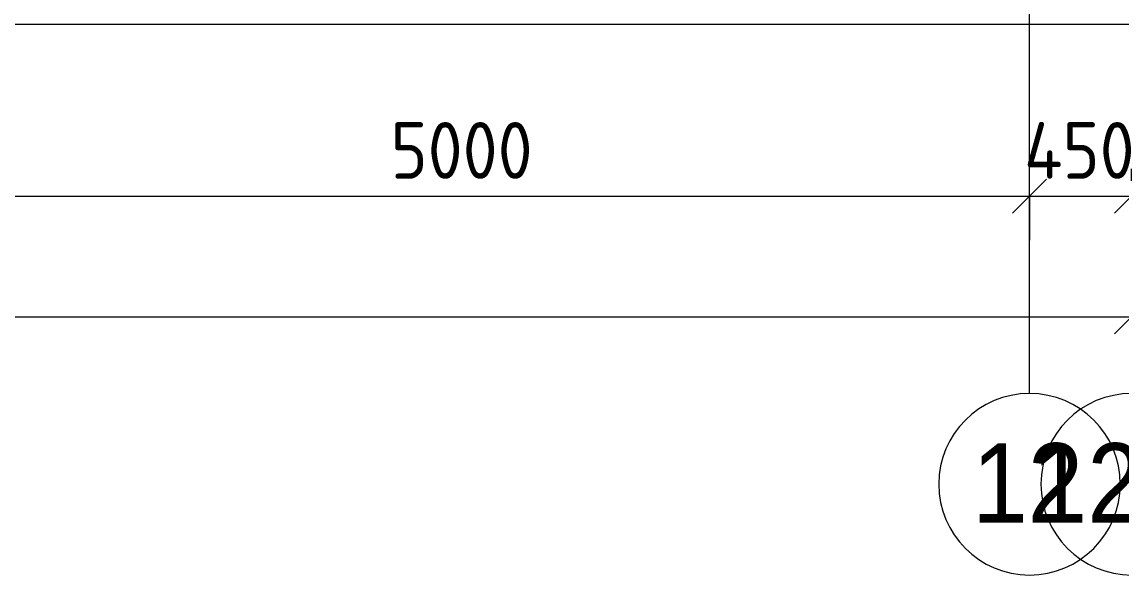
# Model space of a CAD drawing. Header units: millimetres. Extents: x -4060 to 187734, y -8553 to 29000.
# Drawn here: x 33870 to 38717, y -2706 to -269 of the extents above; entities that cross this region are included whole.
import ezdxf

# ---------------------------------------------------------------- set-up
doc = ezdxf.new("R2010")
doc.units = ezdxf.units.MM
for name, color, linetype, lineweight in [('A-ANNO-DIMS', 7, 'Continuous', 9), ('A-ANNO-DIMS-100', 7, 'Continuous', 9), ('Оси', 7, 'Continuous', 9), ('Оси-1', 7, 'Continuous', 20)]:
    doc.layers.add(name, color=color, linetype=linetype, lineweight=lineweight)
doc.layers.add('A-WALL-1', color=7, linetype='Continuous', lineweight=9, true_color=0xc0c0c0)
doc.styles.add('Arial', font='arial.ttf', dxfattribs={"width": 0.9, "height": 350})
doc.styles.add('ISOCPEUR', font='isocpeur.ttf', dxfattribs={"width": 0.9, "height": 250})
doc.dimstyles.new('ISO-2_5_0_9К_БОЛЬШОЙ', dxfattribs={"dimscale": 304.8, "dimtxt": 248.995294, "dimasz": 0.492126, "dimexe": 0.393701, "dimexo": 0.984252, "dimgap": 0, "dimtad": 1, "dimdec": 0, "dimrnd": 10, "dimzin": 0, "dimdsep": 46, "dimtxsty": 'ISOCPEUR', "dimblk1": 'OBLIQUE', "dimblk2": 'OBLIQUE', "dimsah": 1, "dimcen": 0.09, "dimdle": 0.393701, "dimazin": 0, "dimtfac": 1, "dimtdec": 4, "dimtix": 1, "dimtmove": 0, "dimatfit": 3, "dimfxl": 1, "dimtvp": 1, "dimtolj": 1, "dimtzin": 0, "dimarcsym": 2})

# ---------------------------------------------------------------- blocks, each defined once
blk = doc.blocks.new('Ось сетки - D8-29747960-План отделки стен 1 этажа в осях 1-12')
at = {"layer": 'Оси-1'}
for start, end in [(360, 180), (180, 360)]:
    blk.add_arc((0, 0), 4, start, end, dxfattribs=at)
blk = doc.blocks.new('DIMBLOCK11-План отделки стен 1 этажа в осях 1-12')
at = {"layer": 'A-ANNO-DIMS-100'}
for p, q in [((33310, -1230.4), (33310, -916.5)), ((38310, -1230.4), (38310, -916.5)), ((33310, -1036.5), (38310, -1036.5)), ((33310, -1036.5), (33310, -1230.4)), ((38310, -1036.5), (38310, -1230.4))]:
    blk.add_line(p, q, dxfattribs=at)
at = {"layer": 'A-ANNO-DIMS-100', "lineweight": 20}
for p, q in [((33310, -1036.5), (33385, -961.5)), ((38310, -1036.5), (38385, -961.5)), ((33310, -1036.5), (33235, -1111.5)), ((38310, -1036.5), (38235, -1111.5))]:
    blk.add_line(p, q, dxfattribs=at)
at = {"layer": 'A-ANNO-DIMS-100', "color": 0, "insert": (35494, -709.9), "char_height": 250, "width": 758.478, "attachment_point": 1, "line_spacing_factor": 1.149209, "style": 'ISOCPEUR'}
blk.add_mtext('5000', dxfattribs=at)
blk = doc.blocks.new('_Oblique')
at = {"color": 0, "linetype": 'ByBlock', "lineweight": -2}
blk.add_line((-0.5, -0.5), (0.5, 0.5), dxfattribs=at)
blk = doc.blocks.new('DIMBLOCK12-План отделки стен 1 этажа в осях 1-12')
at = {"layer": 'A-ANNO-DIMS-100'}
for p, q in [((38310, -1230.4), (38310, -916.5)), ((38760, -1230.4), (38760, -916.5)), ((38310, -1036.5), (38760, -1036.5)), ((38310, -1036.5), (38310, -1230.4)), ((38760, -1036.5), (38760, -1230.4))]:
    blk.add_line(p, q, dxfattribs=at)
at = {"layer": 'A-ANNO-DIMS-100', "lineweight": 20}
for p, q in [((38310, -1036.5), (38385, -961.5)), ((38760, -1036.5), (38835, -961.5)), ((38310, -1036.5), (38235, -1111.5)), ((38760, -1036.5), (38685, -1111.5))]:
    blk.add_line(p, q, dxfattribs=at)
at = {"layer": 'A-ANNO-DIMS-100', "color": 0, "insert": (38286, -709.9), "char_height": 250, "width": 597.589, "attachment_point": 1, "line_spacing_factor": 1.149209, "style": 'ISOCPEUR'}
blk.add_mtext('450', dxfattribs=at)
blk = doc.blocks.new('DIMBLOCK26-План отделки стен 1 этажа в осях 1-12')
at = {"layer": 'A-ANNO-DIMS-100'}
for p, q in [((110, -1762.7), (110, -1448.8)), ((38760, -1762.7), (38760, -1448.8)), ((-10, -1568.8), (38880, -1568.8)), ((110, -1568.8), (110, -1762.7)), ((38760, -1568.8), (38760, -1762.7))]:
    blk.add_line(p, q, dxfattribs=at)
at = {"layer": 'A-ANNO-DIMS-100', "lineweight": 20}
for p, q in [((110, -1568.8), (185, -1493.8)), ((38760, -1568.8), (38835, -1493.8)), ((110, -1568.8), (35, -1643.8)), ((38760, -1568.8), (38685, -1643.8))]:
    blk.add_line(p, q, dxfattribs=at)
at = {"layer": 'A-ANNO-DIMS-100', "color": 0, "insert": (19040, -1242.2), "char_height": 250, "width": 948.097, "attachment_point": 1, "line_spacing_factor": 1.149209, "style": 'ISOCPEUR'}
blk.add_mtext('38650', dxfattribs=at)

msp = doc.modelspace()

# ---------------------------------------------------------------- linework, layer by layer
at = {"layer": 'A-WALL-1'}
msp.add_line((38760, -280), (-290, -280), dxfattribs=at)
at = {"layer": 'Оси'}
msp.add_line((38310, -1906.3), (38310, 593.7), dxfattribs=at)

# ---------------------------------------------------------------- block references
at = {"layer": 'Оси-1', "xscale": 99.99999999999993, "yscale": 99.99999999999993, "zscale": 99.99999999999993}
for p in [(38310, -2306.3), (38760, -2306.3)]:
    msp.add_blockref('Ось сетки - D8-29747960-План отделки стен 1 этажа в осях 1-12', p, dxfattribs=at)

# ---------------------------------------------------------------- texts
at = {"layer": 'Оси', "char_height": 350, "attachment_point": 1, "style": 'Arial'}
for s, insert, width in [('12', (38057.4, -2125.6), 606.076), ('12/1', (38319.7, -2125.6), 1060.633)]:
    msp.add_mtext(s, dxfattribs=dict(at, insert=insert, width=width))

# ---------------------------------------------------------------- dimensions: what is measured, and where the dimension line sits
at = {"layer": 'A-ANNO-DIMS'}
for base, p1, p2, override, picture, middle in [((38310, -1036.5), (33310, -930.4), (38310, -930.4), {"dimpost": '<>', "dimfxl": 5000}, 'DIMBLOCK11-План отделки стен 1 этажа в осях 1-12', (35810, -911.5)), ((38760, -1036.5), (38310, -930.4), (38760, -930.4), {"dimpost": '<>', "dimfxl": 450}, 'DIMBLOCK12-План отделки стен 1 этажа в осях 1-12', (38535, -911.5)), ((38760, -1568.8), (110, -1462.7), (38760, -1462.7), {"dimpost": '<>', "dimfxl": 38649.999966}, 'DIMBLOCK26-План отделки стен 1 этажа в осях 1-12', (19435, -1443.8))]:
    dim = msp.add_linear_dim(base=base, p1=p1, p2=p2, dimstyle='ISO-2_5_0_9К_БОЛЬШОЙ', override=override, dxfattribs=at)
    dim.commit()
    dim.dimension.update_dxf_attribs({"geometry": picture, "text_midpoint": middle})

doc.saveas('drawing.dxf')
